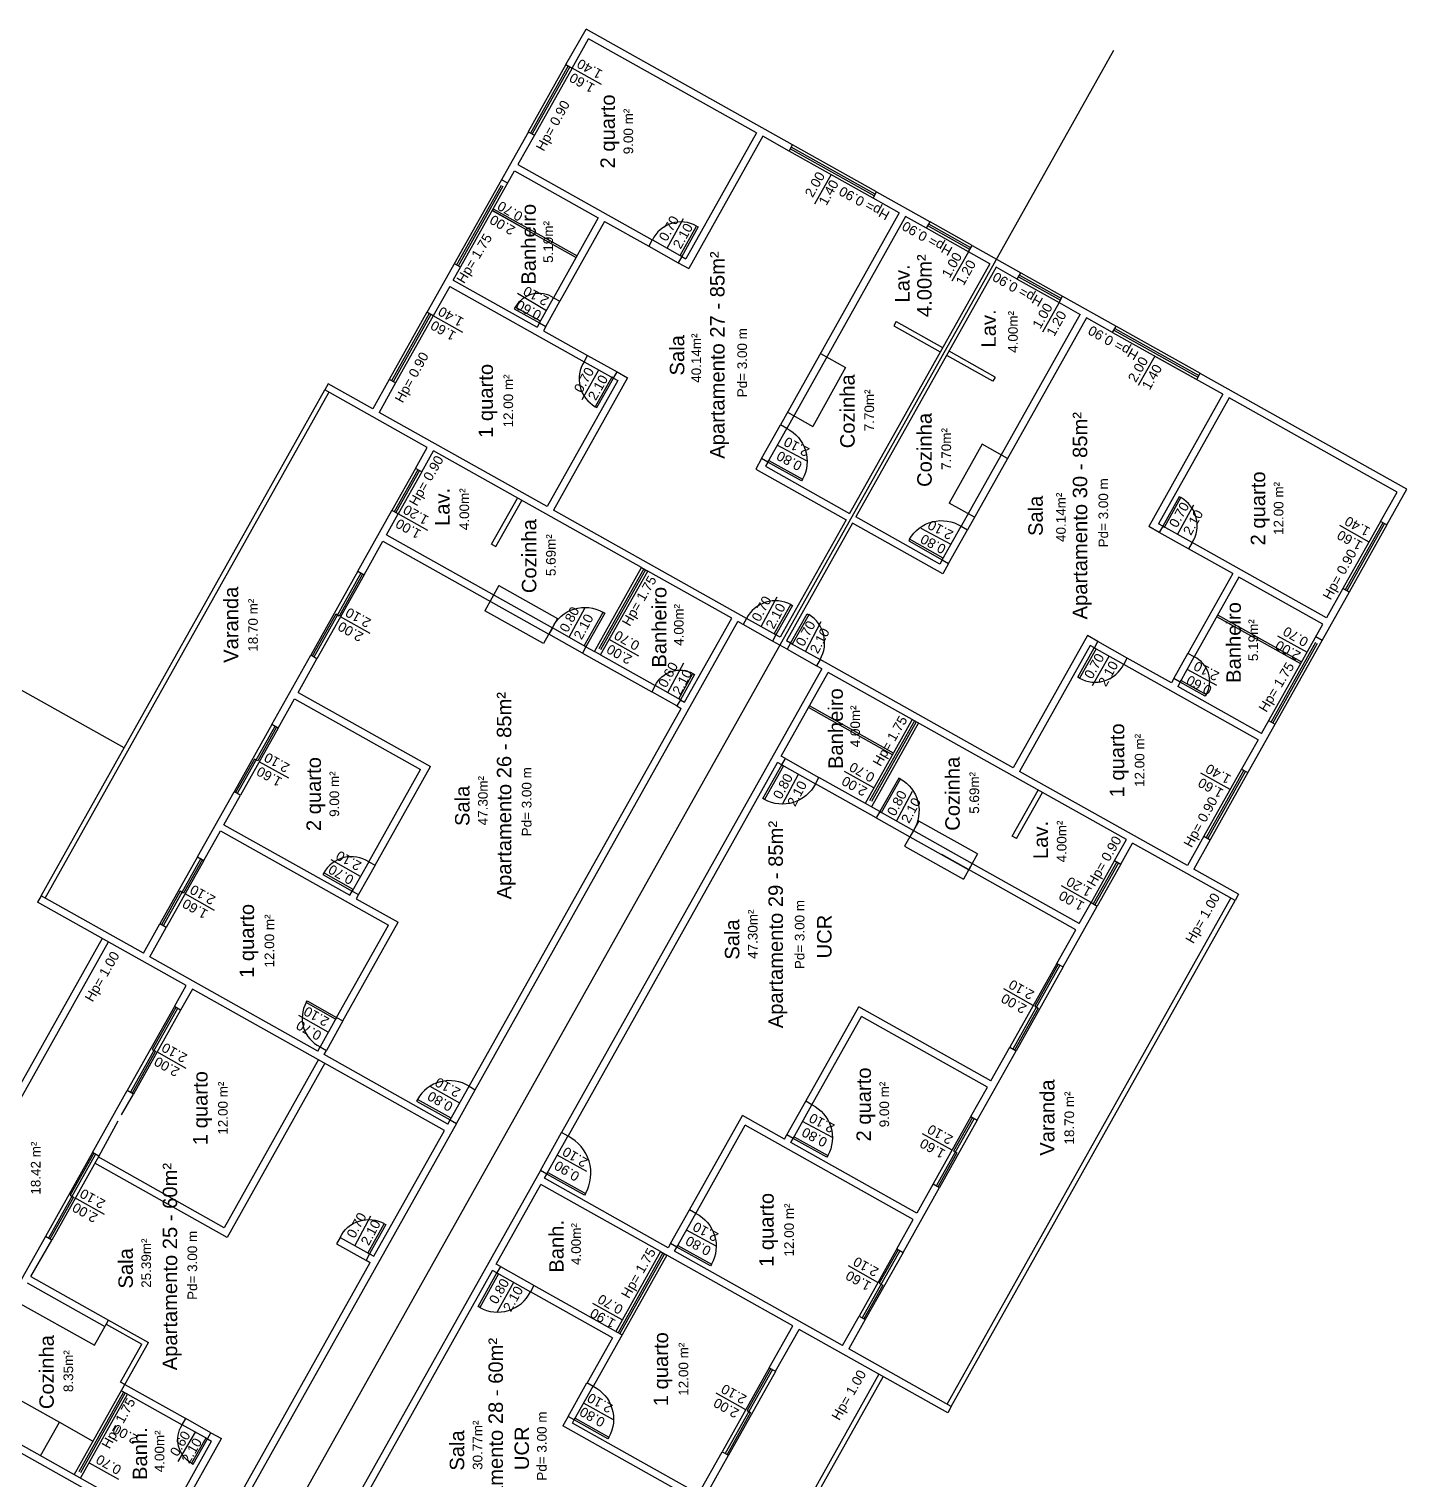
# Model space of a CAD drawing. Header units: millimetres. Extents: x -210 to 1173, y -437 to 320.
# Drawn here: x 882.58 to 911.2, y -311.72 to -281.57 of the extents above; entities that cross this region are included whole.
import ezdxf
from ezdxf.enums import TextEntityAlignment as Align

# ---------------------------------------------------------------- set-up
doc = ezdxf.new("R2010")
doc.units = ezdxf.units.MM
doc.header["$LTSCALE"] = 0.3
doc.linetypes.add('DASHED2', pattern=[9.525, 6.35, -3.175])
for name, color, linetype in [('CORTE', 6, 'Continuous'), ('COTAS', 1, 'Continuous'), ('ESQUADRIAS', 3, 'Continuous'), ('PISO', 1, 'Continuous'), ('PROJEÇÃO', 1, 'DASHED2'), ('TEXTOS', 2, 'Continuous'), ('VISTA', 2, 'Continuous')]:
    doc.layers.add(name, color=color, linetype=linetype)
doc.styles.add('2MM 1_100', font='ARIAL.TTF', dxfattribs={"height": 0.2})
doc.styles.add('3MM 1_100', font='ARIAL.TTF', dxfattribs={"height": 0.3})

msp = doc.modelspace()

# ---------------------------------------------------------------- linework, layer by layer
msp.add_line((905.109, -282.013), (880.675, -325.571))
at = {"layer": 'CORTE'}
for p, q in [((893.731, -282.307), (894.153, -281.569)), ((893.862, -282.38), (894.204, -281.77)), ((898.442, -283.975), (894.153, -281.569)), ((897.693, -283.725), (894.204, -281.77)), ((893.731, -282.307), (893.862, -282.38)), ((892.955, -283.707), (890.847, -287.46)), ((893.08, -283.776), (892.737, -284.387)), ((892.949, -283.703), (893.08, -283.776)), ((897.693, -283.725), (896.226, -286.343)), ((897.824, -283.798), (896.284, -286.548)), ((898.369, -284.105), (897.824, -283.798)), ((898.369, -284.105), (898.442, -283.974)), ((891.393, -286.786), (892.665, -284.518)), ((892.665, -284.518), (894.407, -285.495)), ((892.737, -284.387), (895.528, -285.952)), ((900.113, -285.084), (900.186, -284.953)), ((900.658, -285.389), (900.113, -285.084)), ((900.186, -284.953), (901.298, -285.576)), ((892.203, -285.337), (893.947, -286.315)), ((892.223, -285.302), (893.967, -286.281)), ((900.658, -285.389), (898.19, -289.795)), ((900.789, -285.463), (898.321, -289.868)), ((901.225, -285.707), (900.789, -285.463)), ((894.407, -285.495), (893.479, -287.153)), ((894.538, -285.569), (893.61, -287.226)), ((894.538, -285.569), (895.455, -286.083)), ((901.225, -285.707), (901.298, -285.576)), ((895.528, -285.952), (895.455, -286.083)), ((901.733, -285.992), (901.733, -285.992)), ((901.733, -285.992), (901.733, -285.992)), ((902.097, -286.196), (902.171, -286.065)), ((902.171, -286.065), (903.18, -286.632)), ((896.139, -286.294), (896.066, -286.425)), ((896.139, -286.294), (896.226, -286.343)), ((902.54, -286.445), (902.097, -286.196)), ((896.066, -286.425), (896.284, -286.548)), ((902.54, -286.445), (899.627, -291.633)), ((902.54, -286.445), (899.627, -291.633)), ((902.671, -286.518), (899.758, -291.706)), ((902.671, -286.518), (899.758, -291.706)), ((903.107, -286.763), (902.671, -286.518)), ((903.107, -286.763), (903.18, -286.632)), ((891.32, -286.917), (890.978, -287.527)), ((891.32, -286.917), (894.111, -288.482)), ((891.393, -286.786), (893.137, -287.764)), ((893.479, -287.153), (893.61, -287.226)), ((903.979, -287.252), (904.052, -287.121)), ((903.979, -287.252), (904.415, -287.497)), ((904.052, -287.121), (905.165, -287.744)), ((890.978, -287.527), (890.847, -287.454)), ((904.415, -287.496), (901.943, -291.9)), ((904.546, -287.57), (902.074, -291.973)), ((905.091, -287.875), (904.546, -287.57)), ((893.185, -287.676), (893.137, -287.764)), ((893.185, -287.676), (893.316, -287.75)), ((893.316, -287.75), (893.267, -287.837)), ((893.267, -287.837), (894.184, -288.351)), ((905.091, -287.875), (905.165, -287.744)), ((894.111, -288.482), (894.184, -288.351)), ((907.381, -289.159), (905.963, -288.364)), ((894.722, -288.824), (894.795, -288.694)), ((894.795, -288.694), (895.013, -288.816)), ((906.836, -288.853), (906.909, -288.722)), ((911.205, -291.132), (906.909, -288.723)), ((888.797, -288.942), (888.726, -289.069)), ((890.854, -290.262), (888.726, -289.069)), ((889.723, -289.461), (888.797, -288.942)), ((890.065, -288.85), (889.723, -289.461)), ((890.196, -288.923), (889.854, -289.534)), ((890.196, -288.923), (890.065, -288.85)), ((894.809, -288.873), (893.342, -291.491)), ((895.013, -288.816), (893.473, -291.564)), ((894.722, -288.824), (894.809, -288.873)), ((907.381, -289.158), (905.839, -291.906)), ((907.511, -289.233), (906.043, -291.849)), ((911, -291.189), (907.511, -289.233)), ((893.342, -291.491), (889.854, -289.534)), ((898.321, -289.868), (898.19, -289.795)), ((890.609, -290.698), (890.854, -290.262)), ((890.74, -290.772), (890.985, -290.336)), ((895.302, -292.758), (890.985, -290.336)), ((897.799, -290.493), (897.676, -290.711)), ((897.929, -290.566), (897.799, -290.493)), ((897.929, -290.566), (897.881, -290.654)), ((890.74, -290.772), (890.609, -290.698)), ((897.676, -290.711), (899.554, -291.764)), ((897.881, -290.654), (899.627, -291.633)), ((910.658, -291.8), (911, -291.189)), ((910.788, -291.873), (911.204, -291.132)), ((889.411, -292.836), (890.12, -291.571)), ((890.007, -292.08), (890.251, -291.644)), ((890.251, -291.644), (890.12, -291.571)), ((897.485, -293.814), (893.473, -291.564)), ((899.554, -291.764), (898.183, -294.205)), ((899.554, -291.764), (898.183, -294.205)), ((901.502, -292.685), (899.758, -291.706)), ((910.788, -291.873), (910.658, -291.8)), ((890.007, -292.08), (893.452, -294.012)), ((899.685, -291.837), (898.314, -294.279)), ((899.685, -291.837), (898.314, -294.279)), ((901.56, -292.889), (899.685, -291.837)), ((901.943, -291.9), (902.074, -291.973)), ((906.057, -292.028), (905.839, -291.906)), ((906.13, -291.898), (906.043, -291.849)), ((906.13, -291.898), (906.057, -292.028)), ((889.542, -292.91), (889.933, -292.211)), ((889.933, -292.211), (893.379, -294.143)), ((906.741, -292.24), (906.667, -292.371)), ((907.584, -292.885), (906.667, -292.371)), ((909.532, -293.805), (906.741, -292.24)), ((901.551, -292.598), (901.502, -292.685)), ((901.551, -292.598), (901.682, -292.671)), ((901.682, -292.671), (901.56, -292.889)), ((889.411, -292.836), (889.542, -292.91)), ((894.324, -294.501), (895.302, -292.758)), ((894.455, -294.574), (895.433, -292.831)), ((897.177, -293.809), (895.433, -292.831)), ((907.584, -292.885), (906.654, -294.542)), ((907.715, -292.958), (906.785, -294.615)), ((909.457, -293.936), (907.715, -292.958)), ((910.005, -293.268), (907.9, -297.018)), ((909.874, -293.195), (909.532, -293.805)), ((910.005, -293.268), (909.874, -293.195)), ((891.852, -303.608), (897.307, -293.882)), ((896.2, -295.552), (897.177, -293.809)), ((897.414, -293.942), (897.307, -293.882)), ((897.486, -293.814), (897.414, -293.942)), ((909, -294.757), (907.255, -293.779)), ((909.019, -294.722), (907.275, -293.744)), ((893.452, -294.012), (893.379, -294.143)), ((898.096, -294.156), (898.024, -294.285)), ((898.183, -294.205), (898.096, -294.156)), ((904.566, -294.173), (903.024, -296.92)), ((904.784, -294.296), (904.566, -294.173)), ((908.186, -296.203), (909.457, -293.936)), ((894.15, -294.403), (894.076, -294.534)), ((894.15, -294.403), (894.324, -294.501)), ((898.329, -294.456), (898.024, -294.285)), ((898.401, -294.328), (898.314, -294.279)), ((898.401, -294.328), (898.329, -294.456)), ((904.623, -294.377), (903.155, -296.993)), ((904.711, -294.426), (904.623, -294.377)), ((904.711, -294.426), (904.784, -294.296)), ((887.625, -296.021), (888.432, -294.581)), ((888.171, -295.353), (888.563, -294.654)), ((888.563, -294.654), (888.432, -294.581)), ((894.076, -294.534), (895.516, -295.341)), ((894.455, -294.574), (895.589, -295.21)), ((899.012, -294.67), (898.94, -294.798)), ((899.051, -294.861), (898.94, -294.798)), ((903.024, -296.92), (899.012, -294.67)), ((905.321, -294.769), (905.394, -294.638)), ((908.112, -296.334), (905.321, -294.769)), ((906.311, -295.152), (905.394, -294.638)), ((906.785, -294.615), (906.654, -294.542)), ((899.051, -294.861), (893.645, -304.499)), ((898.205, -296.679), (899.183, -294.935)), ((905.375, -298.408), (899.183, -294.935)), ((906.36, -295.065), (906.311, -295.152)), ((906.491, -295.138), (906.36, -295.065)), ((888.171, -295.353), (890.919, -296.893)), ((895.589, -295.21), (895.516, -295.341)), ((906.491, -295.138), (906.442, -295.226)), ((908.186, -296.203), (906.442, -295.226)), ((887.755, -296.094), (888.098, -295.484)), ((888.098, -295.484), (890.715, -296.951)), ((891.723, -303.536), (896.126, -295.683)), ((896.113, -295.504), (896.039, -295.634)), ((896.039, -295.634), (896.126, -295.683)), ((896.113, -295.504), (896.2, -295.552)), ((900.516, -296.646), (898.772, -295.667)), ((900.536, -296.611), (898.792, -295.632)), ((887.755, -296.094), (887.625, -296.021)), ((900.927, -295.913), (899.949, -297.657)), ((901.058, -295.987), (900.08, -297.731)), ((908.112, -296.334), (907.769, -296.944)), ((889.769, -298.943), (890.919, -296.893)), ((893.777, -304.573), (898.131, -296.81)), ((898.218, -296.859), (898.131, -296.81)), ((898.292, -296.728), (898.205, -296.679)), ((898.218, -296.859), (898.292, -296.728)), ((889.639, -298.869), (890.715, -296.951)), ((898.916, -297.25), (898.989, -297.119)), ((900.254, -297.829), (898.989, -297.119)), ((906.644, -298.95), (903.155, -296.993)), ((907.769, -296.944), (907.9, -297.018)), ((886.084, -298.767), (886.842, -297.416)), ((886.63, -298.1), (886.973, -297.49)), ((886.973, -297.49), (886.842, -297.416)), ((900.181, -297.96), (898.916, -297.25)), ((900.254, -297.829), (900.181, -297.96)), ((886.63, -298.1), (889.247, -299.567)), ((886.215, -298.841), (886.557, -298.231)), ((886.556, -298.231), (890.046, -300.187)), ((900.952, -298.22), (900.879, -298.351)), ((900.879, -298.351), (902.1, -299.036)), ((900.952, -298.22), (902.173, -298.905)), ((905.131, -298.844), (905.375, -298.408)), ((906.986, -298.34), (906.644, -298.95)), ((907.117, -298.413), (906.775, -299.022)), ((906.986, -298.34), (907.117, -298.413)), ((904.324, -300.284), (901.541, -298.723)), ((904.397, -300.153), (901.615, -298.592)), ((905.261, -298.918), (905.506, -298.482)), ((907.634, -299.675), (905.506, -298.482)), ((886.084, -298.767), (886.215, -298.841)), ((889.639, -298.869), (889.769, -298.943)), ((902.173, -298.905), (902.1, -299.036)), ((905.131, -298.844), (905.261, -298.918)), ((907.707, -299.545), (906.775, -299.022)), ((906.702, -299.153), (906.701, -299.154)), ((882.831, -299.579), (882.758, -299.709)), ((884.959, -300.773), (882.831, -299.579)), ((889.247, -299.567), (889.296, -299.48)), ((889.296, -299.48), (889.427, -299.553)), ((889.427, -299.553), (889.378, -299.641)), ((889.378, -299.641), (890.25, -300.129)), ((907.707, -299.545), (907.634, -299.675)), ((885.846, -301.442), (882.758, -299.709)), ((904.062, -301.055), (904.772, -299.79)), ((904.397, -300.153), (904.641, -299.717)), ((904.641, -299.717), (904.772, -299.79)), ((884.959, -300.773), (885.301, -300.163)), ((885.09, -300.846), (885.432, -300.236)), ((885.432, -300.236), (885.301, -300.163)), ((888.97, -302.106), (890.046, -300.187)), ((889.1, -302.179), (890.25, -300.129)), ((903.932, -300.982), (904.324, -300.284)), ((888.579, -302.803), (885.09, -300.846)), ((903.932, -300.982), (904.062, -301.055)), ((885.6, -301.879), (885.846, -301.442)), ((885.976, -301.515), (885.731, -301.953)), ((891.209, -304.451), (885.976, -301.515)), ((885.731, -301.953), (885.6, -301.879)), ((898.715, -303.846), (899.816, -301.884)), ((902.562, -303.425), (899.816, -301.884)), ((888.969, -302.105), (889.1, -302.179)), ((898.845, -303.92), (899.873, -302.088)), ((902.488, -303.556), (899.873, -302.088)), ((888.579, -302.803), (888.627, -302.716)), ((888.627, -302.716), (888.758, -302.789)), ((888.709, -302.877), (888.758, -302.79)), ((891.282, -304.321), (888.709, -302.877)), ((902.277, -304.24), (903.084, -302.8)), ((902.562, -303.425), (902.953, -302.726)), ((902.953, -302.726), (903.084, -302.8)), ((888.593, -302.982), (886.637, -306.473)), ((888.724, -303.056), (886.694, -306.677)), ((891.723, -303.536), (891.852, -303.608)), ((902.146, -304.166), (902.488, -303.556)), ((883.899, -304.911), (884.622, -303.624)), ((884.501, -304.131), (884.753, -303.697)), ((884.753, -303.697), (884.622, -303.624)), ((898.845, -303.92), (898.715, -303.846)), ((896.3, -306.104), (897.401, -304.141)), ((898.275, -304.632), (897.401, -304.141)), ((902.146, -304.166), (902.277, -304.24)), ((884.428, -304.262), (884.031, -304.985)), ((891.461, -304.306), (886.886, -312.461)), ((889.741, -307.068), (891.209, -304.451)), ((891.282, -304.321), (891.331, -304.233)), ((891.331, -304.233), (891.461, -304.306)), ((896.431, -306.177), (897.459, -304.346)), ((900.948, -306.304), (897.459, -304.346)), ((893.778, -304.574), (893.645, -304.499)), ((898.275, -304.632), (898.323, -304.544)), ((898.454, -304.617), (898.323, -304.544)), ((898.406, -304.705), (898.454, -304.617)), ((901.021, -306.172), (898.406, -304.705)), ((884.031, -304.985), (883.9, -304.912)), ((886.637, -306.473), (884.019, -305.004)), ((886.694, -306.677), (883.946, -305.135)), ((893.204, -305.284), (888.679, -313.351)), ((893.337, -305.358), (893.204, -305.284)), ((893.288, -305.446), (893.337, -305.358)), ((892.286, -307.234), (893.215, -305.577)), ((895.701, -306.971), (893.215, -305.577)), ((895.86, -306.889), (893.288, -305.446)), ((900.736, -306.987), (901.494, -305.635)), ((901.363, -305.562), (901.021, -306.172)), ((901.363, -305.562), (901.494, -305.635)), ((896.431, -306.177), (896.3, -306.104)), ((900.605, -306.914), (900.948, -306.304)), ((882.922, -306.656), (881.981, -308.335)), ((882.619, -307.49), (883.053, -306.73)), ((883.053, -306.73), (882.922, -306.656)), ((889.043, -306.677), (888.97, -306.808)), ((895.909, -306.802), (895.86, -306.889)), ((896.04, -306.875), (895.909, -306.802)), ((895.991, -306.962), (896.04, -306.875)), ((889.654, -307.019), (889.581, -307.15)), ((889.581, -307.15), (889.668, -307.199)), ((889.654, -307.019), (889.741, -307.068)), ((895.832, -307.045), (894.302, -309.77)), ((895.7, -306.971), (894.771, -308.628)), ((898.448, -308.512), (895.832, -307.045)), ((899.48, -308.92), (895.991, -306.962)), ((900.605, -306.914), (900.736, -306.987)), ((882.619, -307.49), (884.231, -308.393)), ((886.757, -312.389), (889.668, -307.199)), ((888.81, -313.425), (892.212, -307.365)), ((892.299, -307.413), (892.212, -307.365)), ((892.373, -307.283), (892.286, -307.234)), ((892.373, -307.283), (892.299, -307.413)), ((882.546, -307.62), (884.158, -308.524)), ((893.07, -307.674), (892.997, -307.805)), ((894.771, -308.628), (893.07, -307.674)), ((894.698, -308.759), (892.997, -307.805)), ((899.48, -308.92), (899.822, -308.309)), ((899.953, -308.383), (899.611, -308.993)), ((899.822, -308.309), (899.953, -308.383)), ((897.959, -309.383), (898.448, -308.512)), ((898.09, -309.457), (898.578, -308.586)), ((901.666, -310.318), (898.578, -308.586)), ((894.698, -308.759), (894.172, -309.697)), ((901.739, -310.187), (899.611, -308.993)), ((886.244, -313.304), (879.266, -309.391)), ((897.959, -309.383), (898.09, -309.457)), ((883.519, -311.605), (884.571, -309.73)), ((884.571, -309.73), (885.836, -310.439)), ((894.302, -309.77), (894.171, -309.696)), ((883.65, -311.679), (884.628, -309.934)), ((884.628, -309.934), (885.762, -310.57)), ((901.739, -310.187), (901.666, -310.318)), ((886.317, -313.173), (881.084, -310.238)), ((885.762, -310.57), (885.836, -310.439)), ((893.779, -310.394), (893.669, -310.59)), ((893.908, -310.466), (893.779, -310.394)), ((893.872, -310.532), (893.908, -310.466)), ((886.286, -310.863), (886.359, -310.733)), ((886.359, -310.733), (886.577, -310.855)), ((896.417, -312.132), (893.669, -310.59)), ((896.49, -312.001), (893.872, -310.532)), ((885.394, -312.657), (886.373, -310.912)), ((885.526, -312.729), (886.577, -310.855)), ((886.286, -310.863), (886.373, -310.912)), ((896.375, -312.511), (897.111, -311.201)), ((896.49, -312.001), (896.98, -311.128)), ((896.98, -311.127), (897.111, -311.201))]:
    msp.add_line(p, q, dxfattribs=at)
at = {"layer": 'COTAS'}
for p, q in [((894.475, -282.724), (893.862, -282.38)), ((899.241, -284.594), (898.897, -285.207)), ((892.2, -285.335), (892.775, -285.659)), ((895.834, -286.122), (896.178, -285.509)), ((902.097, -286.196), (901.753, -286.809)), ((892.726, -287.058), (893.332, -287.415)), ((903.979, -287.252), (903.635, -287.865)), ((891.591, -287.871), (890.978, -287.527)), ((905.964, -288.364), (905.62, -288.977)), ((894.072, -289.266), (894.416, -288.653)), ((898.745, -290.548), (898.125, -290.217)), ((906.436, -292.068), (906.78, -291.454)), ((890.864, -291.988), (890.251, -291.644)), ((901.735, -292.276), (901.114, -291.945)), ((910.421, -292.228), (909.808, -291.884)), ((893.801, -294.207), (894.132, -293.587)), ((897.791, -293.985), (898.122, -293.365)), ((889.665, -294.126), (889.052, -293.782)), ((898.707, -294.499), (899.037, -293.879)), ((908.517, -294.175), (909.13, -294.519)), ((895.248, -294.598), (894.635, -294.254)), ((895.851, -295.357), (896.182, -294.737)), ((904.672, -295.211), (905.016, -294.598)), ((907.258, -295.208), (906.638, -294.877)), ((887.976, -297.137), (887.363, -296.794)), ((898.236, -297.675), (898.567, -297.054)), ((900.131, -297.336), (899.518, -296.992)), ((907.533, -297.372), (906.92, -297.028)), ((900.603, -298.024), (900.934, -297.404)), ((889.467, -299.175), (888.854, -298.831)), ((886.436, -299.884), (885.823, -299.54)), ((904.641, -299.717), (904.028, -299.373)), ((903.442, -301.854), (902.829, -301.51)), ((888.798, -302.411), (888.185, -302.067)), ((885.848, -303.165), (885.235, -302.821)), ((891.527, -303.885), (890.913, -303.541)), ((899.27, -304.6), (898.65, -304.269)), ((901.755, -304.864), (901.142, -304.52)), ((884.149, -306.198), (883.535, -305.854)), ((889.349, -306.849), (889.679, -306.228)), ((896.856, -306.857), (896.236, -306.526)), ((900.214, -307.612), (899.601, -307.268)), ((892.648, -307.609), (892.304, -308.222)), ((894.904, -308.391), (894.291, -308.047)), ((897.469, -310.257), (896.856, -309.913)), ((885.68, -311.33), (886.037, -310.724)), ((883.829, -311.356), (884.442, -311.7))]:
    msp.add_line(p, q, dxfattribs=at)
at = {"layer": 'COTAS', "extrusion": (2.53096e-12, 2.49682e-12, -1)}
msp.add_line((894.169, -305.309), (893.555, -304.965), dxfattribs=at)
at = {"layer": 'COTAS', "extrusion": (1.0679e-16, -5.9938e-17, -1)}
msp.add_line((894.104, -310.118), (894.717, -310.462), dxfattribs=at)
at = {"layer": 'ESQUADRIAS'}
for p, q in [((893.779, -282.334), (892.997, -283.73)), ((893.814, -282.353), (893.032, -283.749)), ((900.14, -285.036), (898.395, -284.057)), ((900.159, -285.001), (898.415, -284.023)), ((902.124, -286.148), (901.252, -285.659)), ((902.144, -286.114), (901.271, -285.624)), ((903.153, -286.68), (904.025, -287.169)), ((903.134, -286.715), (904.006, -287.204)), ((890.895, -287.481), (890.113, -288.877)), ((890.93, -287.501), (890.148, -288.896)), ((905.118, -287.827), (906.863, -288.805)), ((905.138, -287.792), (906.882, -288.77)), ((890.657, -290.725), (890.168, -291.598)), ((890.692, -290.745), (890.203, -291.617)), ((910.706, -291.827), (909.922, -293.222)), ((910.74, -291.846), (909.957, -293.241)), ((889.476, -292.873), (888.498, -294.618)), ((889.511, -292.893), (889.022, -293.765)), ((888.952, -293.726), (888.463, -294.598)), ((889.022, -293.765), (888.952, -293.726)), ((887.69, -296.058), (886.907, -297.453)), ((887.725, -296.077), (887.334, -296.775)), ((887.264, -296.736), (886.872, -297.433)), ((887.334, -296.775), (887.264, -296.736)), ((907.817, -296.971), (907.034, -298.367)), ((907.852, -296.991), (907.069, -298.386)), ((886.149, -298.804), (885.367, -300.2)), ((886.184, -298.824), (885.793, -299.521)), ((905.179, -298.871), (904.689, -299.744)), ((905.213, -298.891), (904.724, -299.763)), ((885.723, -299.482), (885.332, -300.18)), ((885.793, -299.521), (885.723, -299.482)), ((903.997, -301.019), (903.019, -302.763)), ((903.962, -300.999), (903.473, -301.871)), ((885.666, -301.916), (884.687, -303.661)), ((885.631, -301.897), (885.142, -302.769)), ((903.543, -301.91), (903.054, -302.783)), ((903.473, -301.871), (903.543, -301.91)), ((885.211, -302.808), (884.722, -303.68)), ((885.142, -302.769), (885.211, -302.808)), ((902.211, -304.203), (901.429, -305.599)), ((902.176, -304.184), (901.785, -304.881)), ((883.965, -304.949), (882.987, -306.693)), ((883.924, -304.925), (883.435, -305.798)), ((901.855, -304.921), (901.464, -305.618)), ((901.785, -304.881), (901.855, -304.921)), ((883.505, -305.837), (883.016, -306.709)), ((883.435, -305.798), (883.505, -305.837)), ((900.671, -306.951), (899.888, -308.346)), ((900.636, -306.931), (900.244, -307.629)), ((900.314, -307.668), (899.923, -308.366)), ((900.244, -307.629), (900.314, -307.668)), ((898.024, -309.421), (897.045, -311.166)), ((897.989, -309.402), (897.499, -310.274)), ((897.569, -310.313), (897.08, -311.185)), ((897.499, -310.274), (897.569, -310.313))]:
    msp.add_line(p, q, dxfattribs=at)
for points in [[(896.14, -286.293), (896.105, -286.273), (896.447, -285.662), (896.482, -285.682)], [(893.185, -287.676), (893.205, -287.641), (892.682, -287.348), (892.662, -287.383)], [(894.721, -288.825), (894.687, -288.805), (894.344, -289.416), (894.379, -289.435)], [(906.131, -291.896), (906.166, -291.916), (906.509, -291.306), (906.474, -291.286)], [(898.061, -294.137), (898.404, -293.527), (898.439, -293.546), (898.096, -294.156)], [(898.401, -294.328), (898.744, -293.718), (898.779, -293.737), (898.436, -294.347)], [(904.71, -294.427), (904.745, -294.446), (904.403, -295.057), (904.368, -295.037)], [(906.491, -295.138), (906.511, -295.104), (907.034, -295.397), (907.014, -295.432)], [(889.296, -299.48), (889.316, -299.445), (888.705, -299.103), (888.686, -299.138)], [(888.97, -302.106), (888.95, -302.14), (888.339, -301.798), (888.359, -301.763)], [(891.331, -304.233), (891.351, -304.198), (890.653, -303.807), (890.633, -303.842)], [(893.337, -305.358), (893.357, -305.324), (894.142, -305.764), (894.122, -305.799)], [(892.299, -307.413), (892.334, -307.433), (891.943, -308.131), (891.908, -308.111)]]:
    msp.add_lwpolyline(points, close=True, dxfattribs=at)
at = {"layer": 'ESQUADRIAS', "extrusion": (-8.67002e-14, 3.0712e-13, -1), "elevation": 0}
for points in [[(-897.929, -290.566), (-897.949, -290.531), (-898.647, -290.922), (-898.627, -290.957)], [(-896.04, -306.875), (-896.06, -306.84), (-896.758, -307.231), (-896.738, -307.266)]]:
    msp.add_lwpolyline(points, close=True, dxfattribs=at)
at = {"layer": 'ESQUADRIAS', "extrusion": (3.07267e-13, 8.61771e-14, -1), "elevation": 0}
msp.add_lwpolyline([(-901.551, -292.598), (-901.571, -292.563), (-900.873, -292.171), (-900.854, -292.206)], close=True, dxfattribs=at)
at = {"layer": 'ESQUADRIAS', "extrusion": (1.06817e-16, -5.98892e-17, -1)}
for points in [[(-894.15, -294.403), (-894.115, -294.384), (-894.506, -293.686), (-894.541, -293.705)], [(-896.113, -295.504), (-896.078, -295.484), (-896.371, -294.961), (-896.406, -294.98)]]:
    msp.add_lwpolyline(points, close=True, dxfattribs=at)
at = {"layer": 'ESQUADRIAS', "extrusion": (-1.06804e-16, 5.99128e-17, -1)}
for points in [[(-898.218, -296.859), (-898.253, -296.878), (-897.862, -297.576), (-897.827, -297.556)], [(-900.254, -297.829), (-900.289, -297.848), (-900.681, -297.151), (-900.646, -297.131)]]:
    msp.add_lwpolyline(points, close=True, dxfattribs=at)
at = {"layer": 'ESQUADRIAS', "extrusion": (-8.66354e-14, 3.07138e-13, -1), "elevation": 0}
msp.add_lwpolyline([(-898.454, -304.618), (-898.474, -304.583), (-899.172, -304.974), (-899.152, -305.009)], close=True, dxfattribs=at)
at = {"layer": 'ESQUADRIAS', "extrusion": (1.06798e-16, -5.99235e-17, -1)}
msp.add_lwpolyline([(-889.654, -307.02), (-889.619, -307), (-889.961, -306.39), (-889.996, -306.409)], close=True, dxfattribs=at)
at = {"layer": 'ESQUADRIAS', "extrusion": (1.0679e-16, -5.9938e-17, -1)}
msp.add_lwpolyline([(-893.908, -310.466), (-893.928, -310.431), (-894.626, -310.823), (-894.606, -310.858)], close=True, dxfattribs=at)
at = {"layer": 'ESQUADRIAS', "extrusion": (1.06829e-16, -5.98688e-17, -1)}
msp.add_lwpolyline([(-886.286, -310.863), (-886.251, -310.844), (-885.958, -311.367), (-885.992, -311.387)], close=True, dxfattribs=at)
at = {"layer": 'PISO'}
for p, q in [((895.456, -286.082), (896.067, -286.424)), ((895.529, -285.951), (896.14, -286.293)), ((894.111, -288.482), (894.722, -288.825)), ((894.184, -288.351), (894.795, -288.694)), ((897.799, -290.493), (898.19, -289.795)), ((897.929, -290.566), (898.321, -289.868)), ((901.551, -292.598), (901.943, -291.9)), ((901.682, -292.671), (902.074, -291.973)), ((906.668, -292.37), (906.057, -292.027)), ((906.741, -292.239), (906.131, -291.896)), ((889.411, -292.836), (888.432, -294.581)), ((889.542, -292.91), (888.563, -294.654)), ((898.096, -294.156), (897.486, -293.814)), ((894.076, -294.534), (893.379, -294.143)), ((894.15, -294.403), (893.452, -294.012)), ((898.024, -294.285), (897.414, -293.942)), ((898.329, -294.456), (898.94, -294.798)), ((898.401, -294.328), (899.012, -294.67)), ((905.321, -294.769), (904.71, -294.427)), ((905.394, -294.638), (904.784, -294.296)), ((896.039, -295.634), (895.516, -295.341)), ((896.113, -295.504), (895.589, -295.21)), ((887.625, -296.021), (886.842, -297.416)), ((887.755, -296.094), (886.973, -297.49)), ((898.218, -296.859), (898.916, -297.25)), ((898.292, -296.728), (898.989, -297.119)), ((900.254, -297.829), (900.952, -298.22)), ((900.181, -297.96), (900.879, -298.351)), ((886.084, -298.767), (885.301, -300.163)), ((886.215, -298.841), (885.432, -300.236)), ((889.639, -298.869), (889.296, -299.48)), ((889.769, -298.943), (889.427, -299.553)), ((903.932, -300.982), (902.953, -302.726)), ((904.062, -301.055), (903.084, -302.8)), ((885.6, -301.879), (884.622, -303.624)), ((885.731, -301.953), (884.753, -303.697)), ((888.969, -302.105), (888.627, -302.716)), ((889.1, -302.179), (888.758, -302.789)), ((898.323, -304.544), (898.715, -303.846)), ((898.454, -304.617), (898.845, -303.92)), ((902.146, -304.166), (901.363, -305.562)), ((902.277, -304.24), (901.494, -305.635)), ((893.204, -305.284), (893.645, -304.499)), ((893.335, -305.357), (893.776, -304.572)), ((883.9, -304.912), (882.922, -306.656)), ((884.031, -304.985), (883.053, -306.73)), ((895.909, -306.802), (896.301, -306.104)), ((896.04, -306.875), (896.431, -306.177)), ((900.605, -306.914), (899.822, -308.309)), ((900.736, -306.987), (899.953, -308.383)), ((884.231, -308.393), (885.06, -308.858)), ((884.182, -308.481), (884.924, -308.896)), ((884.484, -309.681), (884.924, -308.896)), ((884.571, -309.73), (885.06, -308.858)), ((897.958, -309.385), (896.98, -311.129)), ((898.089, -309.458), (897.111, -311.202)), ((884.571, -309.73), (884.484, -309.681)), ((893.779, -310.394), (894.171, -309.696)), ((893.908, -310.466), (894.3, -309.769)), ((886.359, -310.733), (885.836, -310.439)), ((886.286, -310.863), (885.762, -310.57))]:
    msp.add_line(p, q, dxfattribs=at)
at = {"layer": 'PISO', "extrusion": (5.98557e-17, 1.06836e-16, -1)}
for p, q in [((893.185, -287.676), (893.479, -287.153)), ((893.316, -287.75), (893.61, -287.226))]:
    msp.add_line(p, q, dxfattribs=at)
at = {"layer": 'PISO', "extrusion": (5.99462e-17, 1.06785e-16, -1)}
for p, q in [((906.36, -295.065), (906.654, -294.542)), ((906.491, -295.138), (906.785, -294.615))]:
    msp.add_line(p, q, dxfattribs=at)
at = {"layer": 'PISO', "extrusion": (5.98892e-17, 1.06817e-16, -1)}
for p, q in [((891.331, -304.233), (891.723, -303.536)), ((891.461, -304.306), (891.852, -303.608))]:
    msp.add_line(p, q, dxfattribs=at)
at = {"layer": 'PISO', "extrusion": (1.06798e-16, -5.99235e-17, -1)}
for p, q in [((888.97, -306.808), (889.58, -307.151)), ((889.043, -306.677), (889.654, -307.02))]:
    msp.add_line(p, q, dxfattribs=at)
at = {"layer": 'PISO', "extrusion": (-1.49904e-12, -4.21304e-13, -1)}
for p, q in [((892.3, -307.412), (892.998, -307.803)), ((892.373, -307.283), (893.071, -307.674))]:
    msp.add_line(p, q, dxfattribs=at)
at = {"layer": 'PISO'}
for centre, radius, start, end in [((896.124, -286.239), 0.661, 60.7879, 154.1573), ((893.171, -287.623), 0.561, 56.79, 150.7399), ((894.668, -288.839), 0.661, 147.3225, 240.6918), ((906.185, -291.882), 0.661, 327.2739, 60.6433), ((898.089, -294.13), 0.681, 62.3668, 152.3668), ((898.428, -294.32), 0.681, 329.0645, 59.0645), ((904.726, -294.48), 0.661, 240.7394, 334.1088), ((906.545, -295.122), 0.561, 330.6914, 64.6412), ((889.282, -299.426), 0.661, 57.3462, 150.7156), ((888.916, -302.121), 0.661, 150.7376, 244.107), ((891.317, -304.179), 0.761, 57.7843, 150.7219), ((893.391, -305.343), 0.861, 330.7093, 63.3132), ((892.315, -307.467), 0.761, 240.7032, 333.6408)]:
    msp.add_arc(centre, radius, start, end, dxfattribs=at)
at = {"layer": 'PISO', "extrusion": (-8.67002e-14, 3.0712e-13, -1)}
for centre in [(-897.983, -290.55), (-896.094, -306.859)]:
    msp.add_arc(centre, 0.761, 116.3225, 209.2601, dxfattribs=at)
at = {"layer": 'PISO', "extrusion": (3.07267e-13, 8.61771e-14, -1)}
msp.add_arc((-901.537, -292.544), 0.761, 29.3086, 122.2462, dxfattribs=at)
at = {"layer": 'PISO', "extrusion": (1.06817e-16, -5.98892e-17, -1)}
for centre, radius, start, end in [((-894.128, -294.334), 0.749, 25.507, 119.6791), ((-896.097, -295.45), 0.561, 25.3282, 119.2781)]:
    msp.add_arc(centre, radius, start, end, dxfattribs=at)
at = {"layer": 'PISO', "extrusion": (-1.06804e-16, 5.99128e-17, -1)}
for centre, start, end in [((-900.308, -297.814), 119.2907, 212.2283), ((-898.234, -296.912), 206.3531, 299.2907)]:
    msp.add_arc(centre, 0.761, start, end, dxfattribs=at)
at = {"layer": 'PISO', "extrusion": (-8.66354e-14, 3.07138e-13, -1)}
msp.add_arc((-898.508, -304.602), 0.761, 116.3346, 209.2722, dxfattribs=at)
at = {"layer": 'PISO', "extrusion": (1.06798e-16, -5.99235e-17, -1)}
msp.add_arc((-889.638, -306.966), 0.661, 25.9271, 119.2965, dxfattribs=at)
at = {"layer": 'PISO', "extrusion": (1.0679e-16, -5.9938e-17, -1)}
msp.add_arc((-893.962, -310.451), 0.761, 116.3847, 209.3223, dxfattribs=at)
at = {"layer": 'PISO', "extrusion": (1.06829e-16, -5.98688e-17, -1)}
msp.add_arc((-886.232, -310.878), 0.561, 299.2671, 33.217, dxfattribs=at)
at = {"layer": 'PROJEÇÃO'}
for p, q in [((891.464, -286.473), (892.443, -284.728)), ((891.499, -286.492), (892.477, -284.747)), ((892.525, -284.774), (892.394, -284.701)), ((891.547, -286.519), (891.416, -286.446)), ((895.351, -292.783), (894.372, -294.528)), ((895.385, -292.803), (894.407, -294.547)), ((895.302, -292.758), (895.433, -292.831)), ((908.381, -295.969), (909.359, -294.224)), ((909.441, -294.271), (909.311, -294.197)), ((894.455, -294.574), (894.324, -294.501)), ((908.416, -295.988), (909.394, -294.244)), ((900.975, -295.94), (899.997, -297.684)), ((901.01, -295.96), (900.032, -297.704)), ((908.463, -296.015), (908.333, -295.942)), ((895.749, -306.998), (894.819, -308.655)), ((895.784, -307.017), (894.854, -308.675)), ((895.701, -306.971), (895.831, -307.044)), ((894.771, -308.628), (894.902, -308.702)), ((884.546, -309.888), (883.567, -311.632)), ((884.628, -309.934), (884.498, -309.861)), ((884.58, -309.907), (883.602, -311.652))]:
    msp.add_line(p, q, dxfattribs=at)
at = {"layer": 'VISTA'}
for p, q in [((893.731, -282.307), (892.949, -283.703)), ((893.862, -282.38), (893.08, -283.776)), ((900.186, -284.953), (898.442, -283.975)), ((900.113, -285.084), (898.369, -284.105)), ((902.097, -286.196), (901.225, -285.707)), ((902.171, -286.066), (901.298, -285.576)), ((903.18, -286.632), (904.052, -287.121)), ((903.107, -286.763), (903.979, -287.252)), ((890.847, -287.454), (890.065, -288.85)), ((890.978, -287.527), (890.196, -288.923)), ((900.596, -287.648), (900.547, -287.735)), ((900.547, -287.735), (901.506, -288.273)), ((900.596, -287.648), (901.555, -288.185)), ((905.091, -287.875), (906.836, -288.853)), ((905.165, -287.744), (906.909, -288.722)), ((899.021, -288.312), (899.544, -288.605)), ((902.602, -288.887), (901.643, -288.35)), ((902.651, -288.8), (901.692, -288.262)), ((899.544, -288.605), (898.86, -289.827)), ((882.831, -299.579), (888.726, -289.069)), ((902.651, -288.8), (902.602, -288.887)), ((882.919, -299.628), (888.812, -289.119)), ((898.336, -289.533), (898.86, -289.827)), ((902.383, -290.197), (901.697, -291.418)), ((902.906, -290.491), (902.383, -290.197)), ((890.609, -290.698), (890.12, -291.571)), ((890.74, -290.772), (890.251, -291.644)), ((892.191, -292.273), (892.729, -291.314)), ((892.279, -292.322), (892.816, -291.363)), ((902.221, -291.712), (901.697, -291.418)), ((910.658, -291.8), (909.874, -293.195)), ((884.557, -296.503), (876.547, -292.011)), ((910.788, -291.873), (910.005, -293.268)), ((892.191, -292.273), (892.279, -292.322)), ((892.341, -293.131), (892.047, -293.654)), ((892.341, -293.131), (893.562, -293.816)), ((893.269, -294.339), (892.047, -293.654)), ((893.562, -293.816), (893.269, -294.339)), ((907.769, -296.944), (906.986, -298.34)), ((907.9, -297.018), (907.117, -298.413)), ((903.006, -298.34), (903.544, -297.381)), ((903.093, -298.389), (903.631, -297.43)), ((901.062, -298.024), (900.769, -298.547)), ((902.283, -298.709), (901.062, -298.024)), ((903.093, -298.389), (903.006, -298.34)), ((900.769, -298.547), (901.99, -299.232)), ((902.283, -298.709), (901.99, -299.232)), ((905.131, -298.844), (904.641, -299.717)), ((905.261, -298.918), (904.772, -299.79)), ((901.652, -310.138), (907.547, -299.627)), ((901.739, -310.187), (907.634, -299.675)), ((884.099, -300.462), (879.209, -309.187)), ((879.341, -309.261), (884.233, -300.537)), ((882.325, -308.013), (883.938, -308.917)), ((883.938, -308.917), (884.231, -308.393)), ((881.475, -309.542), (883.213, -310.516)), ((900.237, -309.516), (895.344, -318.238)), ((900.324, -309.565), (895.431, -318.287)), ((882.821, -311.216), (883.213, -310.516)), ((883.213, -310.516), (883.91, -310.908))]:
    msp.add_line(p, q, dxfattribs=at)

# ---------------------------------------------------------------- texts
at = {"layer": 'TEXTOS'}
for s, height, rotation, style, p in [('1.40', 0.2, 150.7031, '2MM 1_100', (894.226, -282.399)), ('1.60', 0.2, 150.7031, '2MM 1_100', (894.069, -282.689)), ('Hp= 0.90', 0.2, 61.2405, '2MM 1_100', (893.461, -283.576)), ('2 quarto', 0.3, 89.999, '3MM 1_100', (894.601, -283.698)), ('9.00 m²', 0.2, 89.999, '2MM 1_100', (895.03, -283.698)), ('2.00', 0.2, 60.7189, '2MM 1_100', (898.904, -284.798)), ('1.40', 0.2, 60.7189, '2MM 1_100', (899.19, -284.964)), ('Hp= 0.90', 0.2, 151.2563, '2MM 1_100', (899.931, -285.19)), ('0.70', 0.2, 150.1342, '2MM 1_100', (892.574, -285.355)), ('2.00', 0.2, 150.1342, '2MM 1_100', (892.414, -285.643)), ('Banheiro', 0.3, 89.999, '3MM 1_100', (892.958, -286.041)), ('0.70', 0.2, 60.7394, '2MM 1_100', (895.872, -285.712)), ('5.19m²', 0.2, 89.999, '2MM 1_100', (893.366, -285.994)), ('2.10', 0.2, 60.7394, '2MM 1_100', (896.162, -285.868)), ('Hp= 0.90', 0.2, 150.175, '2MM 1_100', (901.237, -285.923)), ('Hp= 1.75', 0.2, 58.7068, '2MM 1_100', (891.829, -286.335)), ('Apartamento 27 - 85m²', 0.3, 89.999, '3MM 1_100', (896.878, -288.343)), ('4.00m²', 0.3, 89.999, '3MM 1_100', (901.179, -286.902)), ('1.00', 0.2, 60.7123, '2MM 1_100', (901.75, -286.472)), ('1.20', 0.2, 60.7123, '2MM 1_100', (902.04, -286.629)), ('Lav.', 0.3, 89.999, '3MM 1_100', (900.722, -286.855)), ('Hp= 0.90', 0.2, 150.175, '2MM 1_100', (903.118, -286.979)), ('2.10', 0.2, 151.9277, '2MM 1_100', (893.111, -287.117)), ('0.60', 0.2, 151.9277, '2MM 1_100', (892.96, -287.41)), ('1.00', 0.2, 60.7123, '2MM 1_100', (903.632, -287.528)), ('1.40', 0.2, 150.7031, '2MM 1_100', (891.343, -287.546)), ('Lav.', 0.3, 89.999, '3MM 1_100', (902.514, -287.79)), ('4.00m²', 0.2, 89.999, '2MM 1_100', (903.02, -287.862)), ('1.20', 0.2, 60.7123, '2MM 1_100', (903.922, -287.685)), ('1.60', 0.2, 150.7031, '2MM 1_100', (891.185, -287.836)), ('Pd= 3.00 m', 0.2, 89.999, '2MM 1_100', (897.395, -288.502)), ('Hp= 0.90', 0.2, 150.175, '2MM 1_100', (905.103, -288.091)), ('Sala', 0.3, 89.999, '3MM 1_100', (896.043, -288.349)), ('40.14m²', 0.2, 89.999, '2MM 1_100', (896.441, -288.407)), ('Hp= 0.90', 0.2, 61.2405, '2MM 1_100', (890.529, -288.805)), ('2.00', 0.2, 60.7123, '2MM 1_100', (905.617, -288.64)), ('1 quarto', 0.3, 89.999, '3MM 1_100', (892.068, -289.296)), ('12.00 m²', 0.2, 89.999, '2MM 1_100', (892.537, -289.296)), ('0.70', 0.2, 60.7394, '2MM 1_100', (894.108, -288.861)), ('2.10', 0.2, 60.7394, '2MM 1_100', (894.398, -289.018)), ('Cozinha', 0.3, 89.999, '3MM 1_100', (899.582, -289.511)), ('1.40', 0.2, 60.7123, '2MM 1_100', (905.907, -288.797)), ('7.70m²', 0.2, 89.999, '2MM 1_100', (900.035, -289.492)), ('Cozinha', 0.3, 89.999, '3MM 1_100', (901.182, -290.314)), ('Apartamento 30 - 85m²', 0.3, 89.999, '3MM 1_100', (904.412, -291.681)), ('7.70m²', 0.2, 89.999, '2MM 1_100', (901.635, -290.295)), ('2.10', 0.2, 151.9097, '2MM 1_100', (898.524, -290.25)), ('Hp= 0.90', 0.2, 60.1782, '2MM 1_100', (890.832, -290.953)), ('0.80', 0.2, 151.9097, '2MM 1_100', (898.373, -290.543)), ('2 quarto', 0.3, 89.999, '3MM 1_100', (908.109, -291.53)), ('Lav.', 0.3, 89.999, '3MM 1_100', (891.167, -291.499)), ('4.00m²', 0.2, 89.999, '2MM 1_100', (891.623, -291.546)), ('40.14m²', 0.2, 89.999, '2MM 1_100', (904.017, -291.714)), ('Pd= 3.00 m', 0.2, 89.999, '2MM 1_100', (904.897, -291.621)), ('12.00 m²', 0.2, 89.999, '2MM 1_100', (908.538, -291.53)), ('1.20', 0.2, 150.7156, '2MM 1_100', (890.616, -291.663)), ('Sala', 0.3, 89.999, '3MM 1_100', (903.489, -291.683)), ('0.70', 0.2, 60.7394, '2MM 1_100', (906.471, -291.662)), ('1.00', 0.2, 150.7156, '2MM 1_100', (890.459, -291.953)), ('Cozinha', 0.3, 89.999, '3MM 1_100', (892.969, -292.521)), ('2.10', 0.2, 151.9097, '2MM 1_100', (901.513, -291.978)), ('2.10', 0.2, 60.7394, '2MM 1_100', (906.761, -291.819)), ('1.40', 0.2, 150.7031, '2MM 1_100', (910.173, -291.902)), ('5.69m²', 0.2, 89.999, '2MM 1_100', (893.422, -292.501)), ('0.80', 0.2, 151.9097, '2MM 1_100', (901.362, -292.271)), ('1.60', 0.2, 150.7031, '2MM 1_100', (910.015, -292.192)), ('Hp= 0.90', 0.2, 61.2405, '2MM 1_100', (909.805, -292.899)), ('Hp= 1.75', 0.2, 60.1782, '2MM 1_100', (895.257, -293.45)), ('Varanda', 0.3, 89.999, '3MM 1_100', (886.776, -293.946)), ('Banheiro', 0.3, 89.999, '3MM 1_100', (895.671, -293.998)), ('18.70 m²', 0.2, 89.999, '2MM 1_100', (887.234, -293.956)), ('2.10', 0.2, 150.7156, '2MM 1_100', (889.417, -293.801)), ('0.80', 0.2, 61.9277, '2MM 1_100', (893.806, -293.835)), ('4.00m²', 0.2, 89.999, '2MM 1_100', (896.078, -293.95)), ('0.70', 0.2, 61.9277, '2MM 1_100', (897.796, -293.613)), ('2.10', 0.2, 61.9277, '2MM 1_100', (898.089, -293.764)), ('Banheiro', 0.3, 89.999, '3MM 1_100', (907.603, -294.315)), ('2.00', 0.2, 150.7156, '2MM 1_100', (889.26, -294.091)), ('2.10', 0.2, 61.9277, '2MM 1_100', (894.099, -293.986)), ('0.70', 0.2, 61.9277, '2MM 1_100', (898.711, -294.127)), ('5.19m²', 0.2, 89.999, '2MM 1_100', (908.011, -294.267)), ('0.70', 0.2, 150.7156, '2MM 1_100', (894.999, -294.273)), ('2.10', 0.2, 61.9277, '2MM 1_100', (899.005, -294.277)), ('0.70', 0.2, 150.1342, '2MM 1_100', (908.891, -294.195)), ('2.00', 0.2, 150.7156, '2MM 1_100', (894.842, -294.562)), ('2.00', 0.2, 150.1342, '2MM 1_100', (908.731, -294.483)), ('0.60', 0.2, 61.9277, '2MM 1_100', (895.856, -294.985)), ('0.70', 0.2, 60.7394, '2MM 1_100', (904.707, -294.805)), ('2.10', 0.2, 60.7394, '2MM 1_100', (904.997, -294.962)), ('2.10', 0.2, 151.9277, '2MM 1_100', (907.037, -294.91)), ('Hp= 1.75', 0.2, 58.7068, '2MM 1_100', (908.493, -295.241)), ('2.10', 0.2, 61.9277, '2MM 1_100', (896.149, -295.135)), ('0.60', 0.2, 151.9277, '2MM 1_100', (906.886, -295.203)), ('Apartamento 26 - 85m²', 0.3, 89.999, '3MM 1_100', (892.449, -297.498)), ('Banheiro', 0.3, 89.999, '3MM 1_100', (899.336, -296.105)), ('4.00m²', 0.2, 89.999, '2MM 1_100', (899.743, -296.057)), ('Hp= 1.75', 0.2, 60.1782, '2MM 1_100', (900.466, -296.361)), ('1 quarto', 0.3, 89.999, '3MM 1_100', (905.181, -296.765)), ('12.00 m²', 0.2, 89.999, '2MM 1_100', (905.65, -296.765)), ('2.10', 0.2, 150.7156, '2MM 1_100', (887.728, -296.812)), ('1.60', 0.2, 150.7156, '2MM 1_100', (887.571, -297.102)), ('2 quarto', 0.3, 89.999, '3MM 1_100', (888.494, -297.465)), ('Pd= 3.00 m', 0.2, 89.999, '2MM 1_100', (892.918, -297.624)), ('0.70', 0.2, 150.7156, '2MM 1_100', (899.883, -297.011)), ('Cozinha', 0.3, 89.999, '3MM 1_100', (901.764, -297.458)), ('1.40', 0.2, 150.7031, '2MM 1_100', (907.284, -297.047)), ('9.00 m²', 0.2, 89.999, '2MM 1_100', (888.923, -297.465)), ('47.30m²', 0.2, 89.999, '2MM 1_100', (892.009, -297.601)), ('0.80', 0.2, 61.9277, '2MM 1_100', (898.241, -297.302)), ('2.10', 0.2, 61.9277, '2MM 1_100', (898.534, -297.453)), ('2.00', 0.2, 150.7156, '2MM 1_100', (899.726, -297.301)), ('5.69m²', 0.2, 89.999, '2MM 1_100', (902.217, -297.439)), ('1.60', 0.2, 150.7031, '2MM 1_100', (907.127, -297.337)), ('Sala', 0.3, 89.999, '3MM 1_100', (891.581, -297.709)), ('0.80', 0.2, 61.9277, '2MM 1_100', (900.608, -297.652)), ('Hp= 0.90', 0.2, 61.2405, '2MM 1_100', (906.917, -298.044)), ('2.10', 0.2, 61.9277, '2MM 1_100', (900.901, -297.803)), ('Apartamento 29 - 85m²', 0.3, 89.999, '3MM 1_100', (898.09, -300.175)), ('Lav.', 0.3, 89.999, '3MM 1_100', (903.596, -298.418)), ('4.00m²', 0.2, 89.999, '2MM 1_100', (904.031, -298.45)), ('Hp= 0.90', 0.2, 60.1782, '2MM 1_100', (904.914, -298.856)), ('2.10', 0.2, 150.7156, '2MM 1_100', (889.219, -298.85)), ('0.70', 0.2, 150.7156, '2MM 1_100', (889.062, -299.139)), ('1.20', 0.2, 150.7156, '2MM 1_100', (904.393, -299.391)), ('1.60', 0.2, 150.7156, '2MM 1_100', (886.03, -299.849)), ('2.10', 0.2, 150.7156, '2MM 1_100', (886.187, -299.559)), ('1.00', 0.2, 150.7156, '2MM 1_100', (904.236, -299.681)), ('Hp= 1.00', 0.2, 60.1782, '2MM 1_100', (906.961, -300.041)), ('1 quarto', 0.3, 89.999, '3MM 1_100', (887.105, -300.516)), ('47.30m²', 0.2, 89.999, '2MM 1_100', (897.614, -300.376)), ('Pd= 3.00 m', 0.2, 89.999, '2MM 1_100', (898.589, -300.383)), ('12.00 m²', 0.2, 89.999, '2MM 1_100', (887.574, -300.516)), ('Sala', 0.3, 89.999, '3MM 1_100', (897.186, -300.485)), ('UCR', 0.3, 89.999, '3MM 1_100', (899.101, -300.425)), ('Hp= 1.00', 0.2, 60.1782, '2MM 1_100', (884.099, -301.254)), ('2.10', 0.2, 150.7156, '2MM 1_100', (903.194, -301.529)), ('2.00', 0.2, 150.7156, '2MM 1_100', (903.037, -301.819)), ('2.10', 0.2, 150.7156, '2MM 1_100', (888.55, -302.086)), ('0.70', 0.2, 150.7156, '2MM 1_100', (888.393, -302.375)), ('2.10', 0.2, 150.7156, '2MM 1_100', (885.6, -302.84)), ('2.00', 0.2, 150.7156, '2MM 1_100', (885.443, -303.13)), ('1 quarto', 0.3, 89.999, '3MM 1_100', (886.139, -303.99)), ('2 quarto', 0.3, 89.999, '3MM 1_100', (899.918, -303.914)), ('12.00 m²', 0.2, 89.999, '2MM 1_100', (886.608, -303.99)), ('2.10', 0.2, 150.7156, '2MM 1_100', (891.278, -303.56)), ('9.00 m²', 0.2, 89.999, '2MM 1_100', (900.347, -303.914)), ('Varanda', 0.3, 89.999, '3MM 1_100', (903.732, -304.186)), ('0.80', 0.2, 150.7156, '2MM 1_100', (891.121, -303.85)), ('18.70 m²', 0.2, 89.999, '2MM 1_100', (904.19, -304.195)), ('2.10', 0.2, 151.9097, '2MM 1_100', (899.049, -304.301)), ('0.80', 0.2, 151.9097, '2MM 1_100', (898.898, -304.595)), ('2.10', 0.2, 150.7156, '2MM 1_100', (901.506, -304.539)), ('18.42 m²', 0.2, 89.999, '2MM 1_100', (882.72, -305.236)), ('1.60', 0.2, 150.7156, '2MM 1_100', (901.349, -304.829)), ('2.10', 0.2, 148.8922, '2MM 1_100', (893.923, -305.008, 0)), ('Apartamento 25 - 60m²', 0.3, 89.999, '3MM 1_100', (885.508, -307.282)), ('0.90', 0.2, 148.8922, '2MM 1_100', (893.753, -305.297, 0)), ('2.10', 0.2, 150.7156, '2MM 1_100', (883.9, -305.873)), ('2.00', 0.2, 150.7156, '2MM 1_100', (883.743, -306.162)), ('1 quarto', 0.3, 89.999, '3MM 1_100', (897.9, -306.521)), ('12.00 m²', 0.2, 89.999, '2MM 1_100', (898.369, -306.521)), ('0.70', 0.2, 61.9277, '2MM 1_100', (889.383, -306.423)), ('Pd= 3.00 m', 0.2, 89.999, '2MM 1_100', (885.973, -307.256)), ('2.10', 0.2, 61.9277, '2MM 1_100', (889.677, -306.574)), ('Banh.', 0.3, 89.999, '3MM 1_100', (893.536, -306.861)), ('4.00m²', 0.2, 89.999, '2MM 1_100', (893.944, -306.813)), ('2.10', 0.2, 151.9097, '2MM 1_100', (896.634, -306.559)), ('25.39m²', 0.2, 89.999, '2MM 1_100', (885.015, -307.21)), ('0.80', 0.2, 151.9097, '2MM 1_100', (896.483, -306.852)), ('Sala', 0.3, 89.999, '3MM 1_100', (884.588, -307.319)), ('Hp= 1.75', 0.2, 60.1782, '2MM 1_100', (895.24, -307.416)), ('2.10', 0.2, 150.7156, '2MM 1_100', (899.965, -307.287)), ('1.60', 0.2, 150.7156, '2MM 1_100', (899.808, -307.576)), ('0.80', 0.2, 60.6975, '2MM 1_100', (892.345, -307.793, 0)), ('2.10', 0.2, 60.6975, '2MM 1_100', (892.635, -307.95, 0)), ('0.70', 0.2, 150.7156, '2MM 1_100', (894.656, -308.066)), ('1.90', 0.2, 150.7156, '2MM 1_100', (894.499, -308.356)), ('1 quarto', 0.3, 89.999, '3MM 1_100', (895.706, -309.414)), ('Cozinha', 0.3, 89.999, '3MM 1_100', (882.946, -309.474)), ('Apartamento 28 - 60m²', 0.3, 89.999, '3MM 1_100', (892.275, -310.917)), ('12.00 m²', 0.2, 89.999, '2MM 1_100', (896.175, -309.414)), ('8.35m²', 0.2, 89.999, '2MM 1_100', (883.398, -309.454)), ('Hp= 1.00', 0.2, 60.1782, '2MM 1_100', (899.61, -309.95)), ('2.10', 0.2, 150.7156, '2MM 1_100', (897.221, -309.932)), ('Hp= 1.75', 0.2, 61.253, '2MM 1_100', (884.438, -310.535)), ('2.10', 0.2, 150.7156, '2MM 1_100', (894.439, -310.119)), ('2.00', 0.2, 150.7156, '2MM 1_100', (897.063, -310.221)), ('30.77m²', 0.2, 89.999, '2MM 1_100', (891.899, -310.993)), ('Pd= 3.00 m', 0.2, 89.999, '2MM 1_100', (893.233, -311.011)), ('0.80', 0.2, 150.7156, '2MM 1_100', (894.282, -310.408)), ('2.00', 0.2, 150.7156, '2MM 1_100', (884.58, -310.765)), ('Banh.', 0.3, 89.999, '3MM 1_100', (884.884, -311.168)), ('4.00m²', 0.2, 89.999, '2MM 1_100', (885.292, -311.12)), ('0.60', 0.2, 59.5036, '2MM 1_100', (885.72, -310.959)), ('Sala', 0.3, 89.999, '3MM 1_100', (891.471, -311.102)), ('UCR', 0.3, 89.999, '3MM 1_100', (892.816, -311.057)), ('2.10', 0.2, 59.5036, '2MM 1_100', (885.96, -311.104)), ('0.70', 0.2, 150.7156, '2MM 1_100', (884.235, -311.397))]:
    msp.add_text(s, height=height, rotation=rotation, dxfattribs=dict(at, style=style)).set_placement(p, align=Align.MIDDLE_CENTER)

doc.saveas('drawing.dxf')
